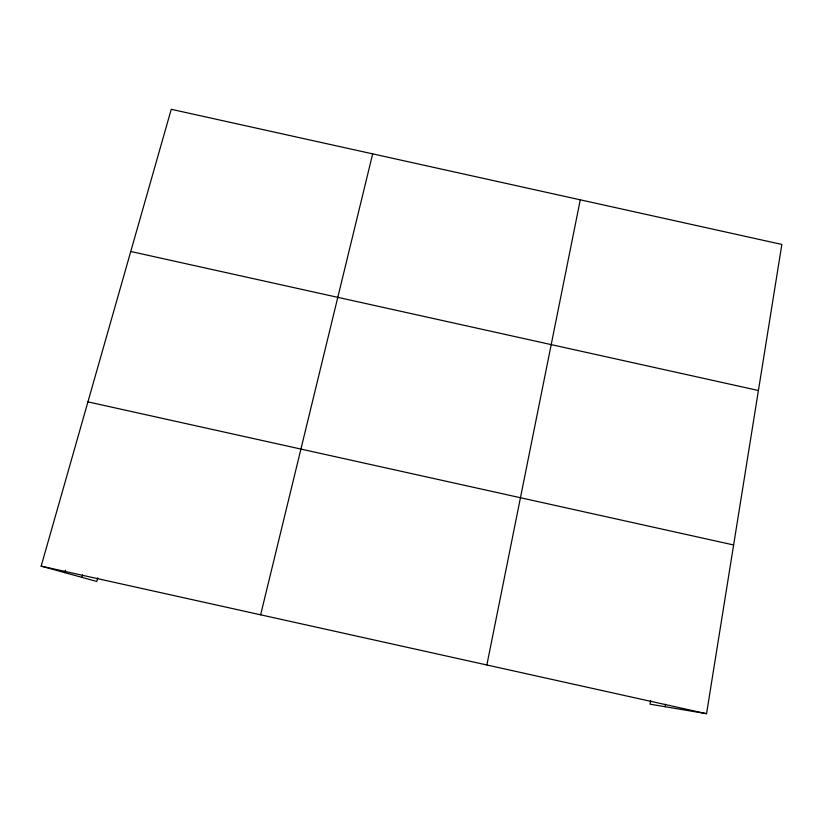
<?xml version="1.0" encoding="UTF-8"?>
<svg xmlns="http://www.w3.org/2000/svg" width="823" height="823" viewBox="0 0 823 823"><rect width="100%" height="100%" fill="white"/><g stroke="black" fill="none" stroke-linecap="round" stroke-linejoin="round"><path stroke-width="1.23" d="M650.654 700.466L650.026 704.179L706.545 713.706L781.85 244.441L171.256 109.294L41.15 566.131L96.805 581.47L97.793 577.849M665.118 706.72L665.54 704.2M486.866 664.984L580.277 199.824M260.634 614.812L372.675 153.87M81.93 577.376L82.619 574.917M64.832 572.654L65.511 570.216M130.754 251.488L758.405 390.503M87.927 401.871L733.622 544.97M41.15 566.131L706.545 713.706"/></g></svg>
